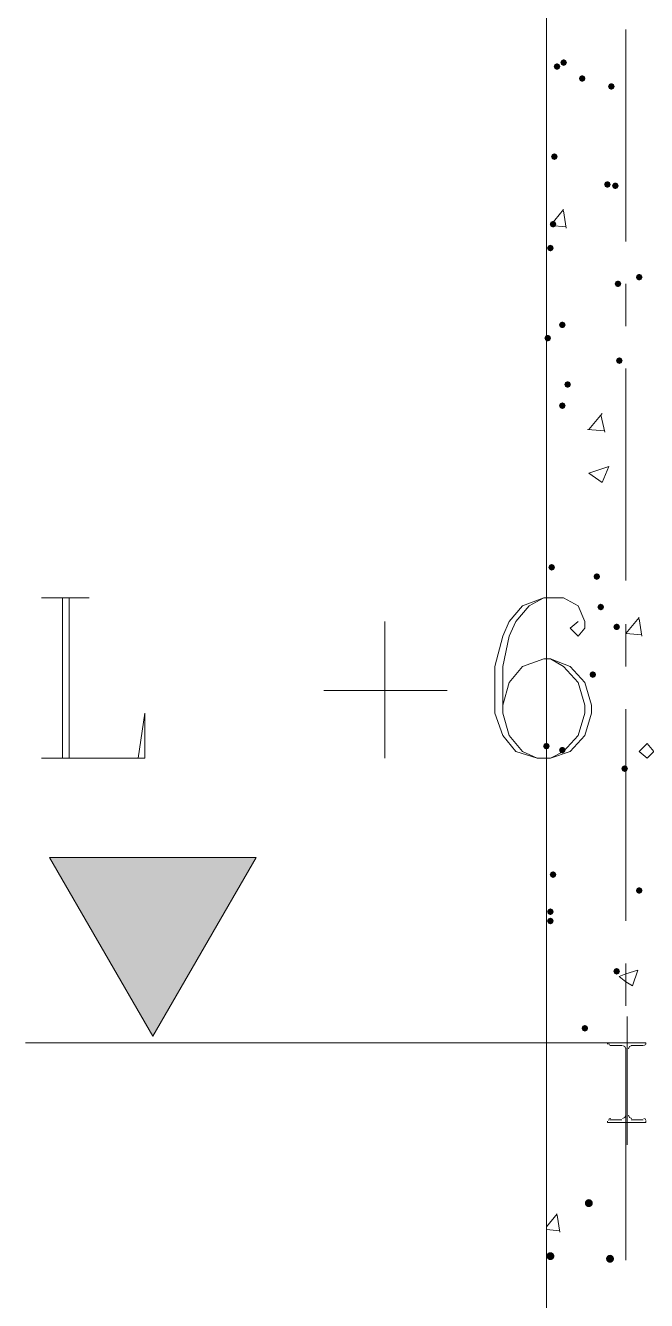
# Model space of a CAD drawing. Header units: millimetres. Extents: x 29 to 95071, y 20 to 67221.
# Drawn here: x 4158 to 6480, y 31690 to 36460 of the extents above; entities that cross this region are included whole.
import ezdxf

# ---------------------------------------------------------------- set-up
doc = ezdxf.new("R2010")
doc.units = ezdxf.units.MM

msp = doc.modelspace()

# ---------------------------------------------------------------- hatches: boundary and pattern name
h = msp.add_hatch(color=7)
h.dxf.hatch_style = 2
h.paths.add_polyline_path([(6145.5, 36294.2), (6136.7, 36297.9), (6133.1, 36306.6), (6136.7, 36315.4), (6145.5, 36319), (6154.2, 36315.4), (6157.9, 36306.6), (6154.2, 36297.9)])
h = msp.add_hatch(color=7)
h.dxf.hatch_style = 2
h.paths.add_polyline_path([(6170.3, 36309.1), (6161.5, 36312.7), (6157.9, 36321.5), (6161.5, 36330.2), (6170.3, 36333.9), (6179, 36330.2), (6182.6, 36321.5), (6179, 36312.7)])
h = msp.add_hatch(color=7)
h.dxf.hatch_style = 2
h.paths.add_polyline_path([(6239.6, 36249.6), (6230.9, 36253.2), (6227.3, 36262), (6230.9, 36270.7), (6239.6, 36274.4), (6248.4, 36270.7), (6252, 36262), (6248.4, 36253.2)])
h = msp.add_hatch(color=7)
h.dxf.hatch_style = 2
h.paths.add_polyline_path([(6348.7, 36219.9), (6339.9, 36223.5), (6336.3, 36232.3), (6339.9, 36241), (6348.7, 36244.6), (6357.4, 36241), (6361.1, 36232.3), (6357.4, 36223.5)])
h = msp.add_hatch(color=7)
h.dxf.hatch_style = 2
h.paths.add_polyline_path([(6135.6, 35957.2), (6126.8, 35960.8), (6123.2, 35969.6), (6126.8, 35978.3), (6135.6, 35982), (6144.3, 35978.3), (6147.9, 35969.6), (6144.3, 35960.8)])
h = msp.add_hatch(color=7)
h.dxf.hatch_style = 2
h.paths.add_polyline_path([(6333.8, 35853.1), (6325.1, 35856.7), (6321.4, 35865.5), (6325.1, 35874.2), (6333.8, 35877.9), (6342.6, 35874.2), (6346.2, 35865.5), (6342.6, 35856.7)])
h = msp.add_hatch(color=7)
h.dxf.hatch_style = 2
h.paths.add_polyline_path([(6363.6, 35848.1), (6354.8, 35851.8), (6351.2, 35860.5), (6354.8, 35869.3), (6363.6, 35872.9), (6372.3, 35869.3), (6376, 35860.5), (6372.3, 35851.8)])
h = msp.add_hatch(color=7)
h.dxf.hatch_style = 2
h.paths.add_polyline_path([(6130.6, 35704.4), (6121.8, 35708), (6118.2, 35716.8), (6121.8, 35725.5), (6130.6, 35729.2), (6139.4, 35725.5), (6143, 35716.8), (6139.4, 35708)])
h = msp.add_hatch(color=7)
h.dxf.hatch_style = 2
h.paths.add_polyline_path([(6120.7, 35615.2), (6111.9, 35618.8), (6108.3, 35627.6), (6111.9, 35636.3), (6120.7, 35639.9), (6129.4, 35636.3), (6133.1, 35627.6), (6129.4, 35618.8)])
h = msp.add_hatch(color=7)
h.dxf.hatch_style = 2
h.paths.add_polyline_path([(6373.5, 35481.3), (6364.7, 35485), (6361.1, 35493.7), (6364.7, 35502.5), (6373.5, 35506.1), (6382.2, 35502.5), (6385.9, 35493.7), (6382.2, 35485)])
h = msp.add_hatch(color=7)
h.dxf.hatch_style = 2
h.paths.add_polyline_path([(6452.8, 35506.1), (6444, 35509.8), (6440.4, 35518.5), (6444, 35527.3), (6452.8, 35530.9), (6461.5, 35527.3), (6465.2, 35518.5), (6461.5, 35509.8)])
h = msp.add_hatch(color=7)
h.dxf.hatch_style = 2
h.paths.add_polyline_path([(6165.3, 35327.7), (6156.5, 35331.3), (6152.9, 35340.1), (6156.5, 35348.8), (6165.3, 35352.5), (6174, 35348.8), (6177.7, 35340.1), (6174, 35331.3)])
h = msp.add_hatch(color=7)
h.dxf.hatch_style = 2
h.paths.add_polyline_path([(6110.8, 35278.1), (6102, 35281.8), (6098.4, 35290.5), (6102, 35299.3), (6110.8, 35302.9), (6119.5, 35299.3), (6123.2, 35290.5), (6119.5, 35281.8)])
h = msp.add_hatch(color=7)
h.dxf.hatch_style = 2
h.paths.add_polyline_path([(6378.4, 35193.9), (6369.7, 35197.5), (6366, 35206.3), (6369.7, 35215), (6378.4, 35218.6), (6387.2, 35215), (6390.8, 35206.3), (6387.2, 35197.5)])
h = msp.add_hatch(color=7)
h.dxf.hatch_style = 2
h.paths.add_polyline_path([(6185.1, 35104.6), (6176.4, 35108.3), (6172.7, 35117), (6176.4, 35125.8), (6185.1, 35129.4), (6193.9, 35125.8), (6197.5, 35117), (6193.9, 35108.3)])
h = msp.add_hatch(color=7)
h.dxf.hatch_style = 2
h.paths.add_polyline_path([(6165.3, 35025.3), (6156.5, 35029), (6152.9, 35037.7), (6156.5, 35046.5), (6165.3, 35050.1), (6174, 35046.5), (6177.7, 35037.7), (6174, 35029)])
h = msp.add_hatch(color=7)
h.dxf.hatch_style = 2
h.paths.add_polyline_path([(6125.6, 34420.6), (6116.9, 34424.3), (6113.3, 34433), (6116.9, 34441.8), (6125.6, 34445.4), (6134.4, 34441.8), (6138, 34433), (6134.4, 34424.3)])
h = msp.add_hatch(color=7)
h.dxf.hatch_style = 2
h.paths.add_polyline_path([(6294.2, 34385.9), (6285.4, 34389.6), (6281.8, 34398.3), (6285.4, 34407.1), (6294.2, 34410.7), (6302.9, 34407.1), (6306.6, 34398.3), (6302.9, 34389.6)])
h = msp.add_hatch(color=7)
h.dxf.hatch_style = 2
h.paths.add_polyline_path([(6309, 34271.9), (6300.3, 34275.6), (6296.6, 34284.3), (6300.3, 34293.1), (6309, 34296.7), (6317.8, 34293.1), (6321.4, 34284.3), (6317.8, 34275.6)])
h = msp.add_hatch(color=7)
h.dxf.hatch_style = 2
h.paths.add_polyline_path([(6368.5, 34197.6), (6359.8, 34201.2), (6356.1, 34210), (6359.8, 34218.7), (6368.5, 34222.4), (6377.3, 34218.7), (6380.9, 34210), (6377.3, 34201.2)])
h = msp.add_hatch(color=7)
h.dxf.hatch_style = 2
h.paths.add_polyline_path([(6279.3, 34019.2), (6270.5, 34022.8), (6266.9, 34031.6), (6270.5, 34040.3), (6279.3, 34043.9), (6288, 34040.3), (6291.7, 34031.6), (6288, 34022.8)])
h = msp.add_hatch(color=7)
h.dxf.hatch_style = 2
h.paths.add_polyline_path([(6105.8, 33751.5), (6097.1, 33755.1), (6093.4, 33763.9), (6097.1, 33772.6), (6105.8, 33776.3), (6114.6, 33772.6), (6118.2, 33763.9), (6114.6, 33755.1)])
h = msp.add_hatch(color=7)
h.dxf.hatch_style = 2
h.paths.add_polyline_path([(6165.3, 33736.6), (6156.5, 33740.3), (6152.9, 33749), (6156.5, 33757.8), (6165.3, 33761.4), (6174, 33757.8), (6177.7, 33749), (6174, 33740.3)])
h = msp.add_hatch(color=7)
h.dxf.hatch_style = 2
h.paths.add_polyline_path([(6398.3, 33667.2), (6389.5, 33670.9), (6385.9, 33679.6), (6389.5, 33688.4), (6398.3, 33692), (6407, 33688.4), (6410.6, 33679.6), (6407, 33670.9)])
h = msp.add_hatch(color=7)
h.dxf.hatch_style = 2
h.paths.add_polyline_path([(4247.1, 33347.5), (5020.3, 33347.5), (4633.7, 32678.4)])
h = msp.add_hatch(color=7)
h.dxf.hatch_style = 2
h.paths.add_polyline_path([(6130.6, 33270.7), (6121.8, 33274.4), (6118.2, 33283.1), (6121.8, 33291.9), (6130.6, 33295.5), (6139.4, 33291.9), (6143, 33283.1), (6139.4, 33274.4)])
h = msp.add_hatch(color=7)
h.dxf.hatch_style = 2
h.paths.add_polyline_path([(6452.8, 33211.2), (6444, 33214.9), (6440.4, 33223.6), (6444, 33232.4), (6452.8, 33236), (6461.5, 33232.4), (6465.2, 33223.6), (6461.5, 33214.9)])
h = msp.add_hatch(color=7)
h.dxf.hatch_style = 2
h.paths.add_polyline_path([(6120.7, 33131.9), (6111.9, 33135.6), (6108.3, 33144.3), (6111.9, 33153.1), (6120.7, 33156.7), (6129.4, 33153.1), (6133.1, 33144.3), (6129.4, 33135.6)])
h = msp.add_hatch(color=7)
h.dxf.hatch_style = 2
h.paths.add_polyline_path([(6120.7, 33097.2), (6111.9, 33100.9), (6108.3, 33109.6), (6111.9, 33118.4), (6120.7, 33122), (6129.4, 33118.4), (6133.1, 33109.6), (6129.4, 33100.9)])
h = msp.add_hatch(color=7)
h.dxf.hatch_style = 2
h.paths.add_polyline_path([(6368.5, 32908.9), (6359.8, 32912.5), (6356.1, 32921.3), (6359.8, 32930), (6368.5, 32933.7), (6377.3, 32930), (6380.9, 32921.3), (6377.3, 32912.5)])
h = msp.add_hatch(color=7)
h.dxf.hatch_style = 2
h.paths.add_polyline_path([(6249.6, 32695.8), (6240.8, 32699.4), (6237.2, 32708.2), (6240.8, 32716.9), (6249.6, 32720.5), (6258.3, 32716.9), (6261.9, 32708.2), (6258.3, 32699.4)])
h = msp.add_hatch(color=7)
edge = h.paths.add_edge_path()
edge.add_arc((6264.4, 32053.9), 14.9, 0, 360)
h = msp.add_hatch(color=7)
edge = h.paths.add_edge_path()
edge.add_arc((6120.7, 31855.6), 14.9, 0, 360)
h = msp.add_hatch(color=7)
edge = h.paths.add_edge_path()
edge.add_arc((6343.7, 31845.7), 14.9, 0, 360)

# ---------------------------------------------------------------- linework, layer by layer
at = {"color": 7, "lineweight": 0}
for points in [[(6105.8, 26656.2), (6105.8, 42705.5)], [(6403.2, 35652.3), (6403.2, 36445.4)], [(6120.7, 35711.8), (6170.3, 35771.3)], [(6180.2, 35701.9), (6170.3, 35766.3)], [(6120.7, 35711.8), (6180.2, 35706.9)], [(6403.2, 35335.1), (6403.2, 35493.7)], [(6403.2, 34383.5), (6403.2, 35176.5)], [(6264.4, 34948.5), (6314, 35008)], [(6323.9, 34938.6), (6309, 35003)], [(6259.5, 34948.5), (6323.9, 34943.6)], [(6264.4, 34784.9), (6338.8, 34809.7)], [(6264.4, 34784.9), (6314, 34750.3)], [(6314, 34750.3), (6338.8, 34809.7)], [(4217.4, 34319), (4395.8, 34319)], [(4296.7, 34319), (4296.7, 33719.3)], [(4321.5, 34319), (4321.5, 33719.3)], [(6224.8, 34229.8), (6195, 34205), (6224.8, 34175.3), (6249.6, 34205), (6249.6, 34229.8), (6224.8, 34289.3), (6170.3, 34319), (6095.9, 34319), (6016.6, 34289.3), (5967, 34229.8), (5942.3, 34175.3), (5912.5, 34061.3), (5912.5, 33887.8), (5942.3, 33803.6), (5991.8, 33744.1), (6071.1, 33719.3), (6120.7, 33719.3), (6195, 33744.1), (6249.6, 33803.6), (6274.3, 33887.8), (6274.3, 33917.6), (6249.6, 34001.8), (6195, 34061.3), (6120.7, 34091), (6095.9, 34091), (6016.6, 34061.3), (5967, 34001.8), (5942.3, 33917.6)], [(6095.9, 34319), (6041.4, 34289.3), (5991.8, 34229.8), (5967, 34175.3), (5942.3, 34061.3), (5942.3, 33887.8), (5967, 33803.6), (6016.6, 33744.1), (6071.1, 33719.3)], [(5501.1, 34229.8), (5501.1, 33719.3)], [(6403.2, 34185.2), (6452.8, 34244.7)], [(6403.2, 34061.3), (6403.2, 34219.9)], [(6462.7, 34175.3), (6452.8, 34239.7)], [(6403.2, 34185.2), (6462.7, 34180.2)], [(6120.7, 33719.3), (6170.3, 33744.1), (6224.8, 33803.6), (6249.6, 33887.8), (6249.6, 33917.6), (6224.8, 34001.8), (6170.3, 34061.3), (6120.7, 34091)], [(5273.1, 33972.1), (5734.1, 33972.1)], [(4217.4, 33719.3), (4604, 33719.3), (4604, 33887.8), (4579.2, 33719.3)], [(6403.2, 33109.6), (6403.2, 33902.7)], [(6378.4, 32901.5), (6403.2, 32911.4), (6447.8, 32926.2)], [(6403.2, 32792.4), (6403.2, 32951)], [(6428, 32866.8), (6447.8, 32926.2)], [(6378.4, 32901.5), (6403.2, 32881.6), (6428, 32866.8)], [(6408.2, 32272), (6408.2, 32752.8)], [(4157.9, 32653.6), (6333.8, 32653.6)], [(6333.8, 32648.7), (6333.8, 32653.6), (6477.6, 32653.6), (6477.6, 32648.7)], [(6338.8, 32651.2), (6341, 32645.9), (6346.2, 32643.7)], [(6388.3, 32643.7), (6343.7, 32643.7)], [(6403.2, 32631.3), (6399.6, 32640.1), (6390.8, 32643.7)], [(6403.2, 31840.8), (6403.2, 32633.8)], [(6425.5, 32643.7), (6416.8, 32640.1), (6413.1, 32631.3)], [(6467.6, 32643.7), (6423, 32643.7)], [(6470.1, 32643.7), (6475.4, 32645.9), (6477.6, 32651.2)], [(6403.2, 32381), (6403.2, 32628.9)], [(6408.2, 32628.9), (6408.2, 32381)], [(6477.6, 32361.2), (6477.6, 32356.2), (6333.8, 32356.2), (6333.8, 32361.2)], [(6346.2, 32371.1), (6341, 32368.9), (6338.8, 32363.7)], [(6343.7, 32366.2), (6388.3, 32366.2)], [(6390.8, 32371.1), (6399.6, 32374.7), (6403.2, 32383.5)], [(6413.1, 32383.5), (6416.8, 32374.7), (6425.5, 32371.1)], [(6423, 32366.2), (6467.6, 32366.2)], [(6477.6, 32363.7), (6475.4, 32368.9), (6470.1, 32371.1)], [(6105.8, 31964.7), (6145.5, 32014.2)], [(6155.4, 31944.8), (6145.5, 32009.3)], [(6105.8, 31954.8), (6155.4, 31949.8)]]:
    msp.add_lwpolyline(points, dxfattribs=at)
for points in [[(6482.5, 33773.8), (6452.8, 33744.1), (6482.5, 33719.3), (6507.3, 33744.1)], [(4247.1, 33347.5), (5020.3, 33347.5), (4633.7, 32678.4)]]:
    msp.add_lwpolyline(points, close=True, dxfattribs=at)

doc.saveas('drawing.dxf')
